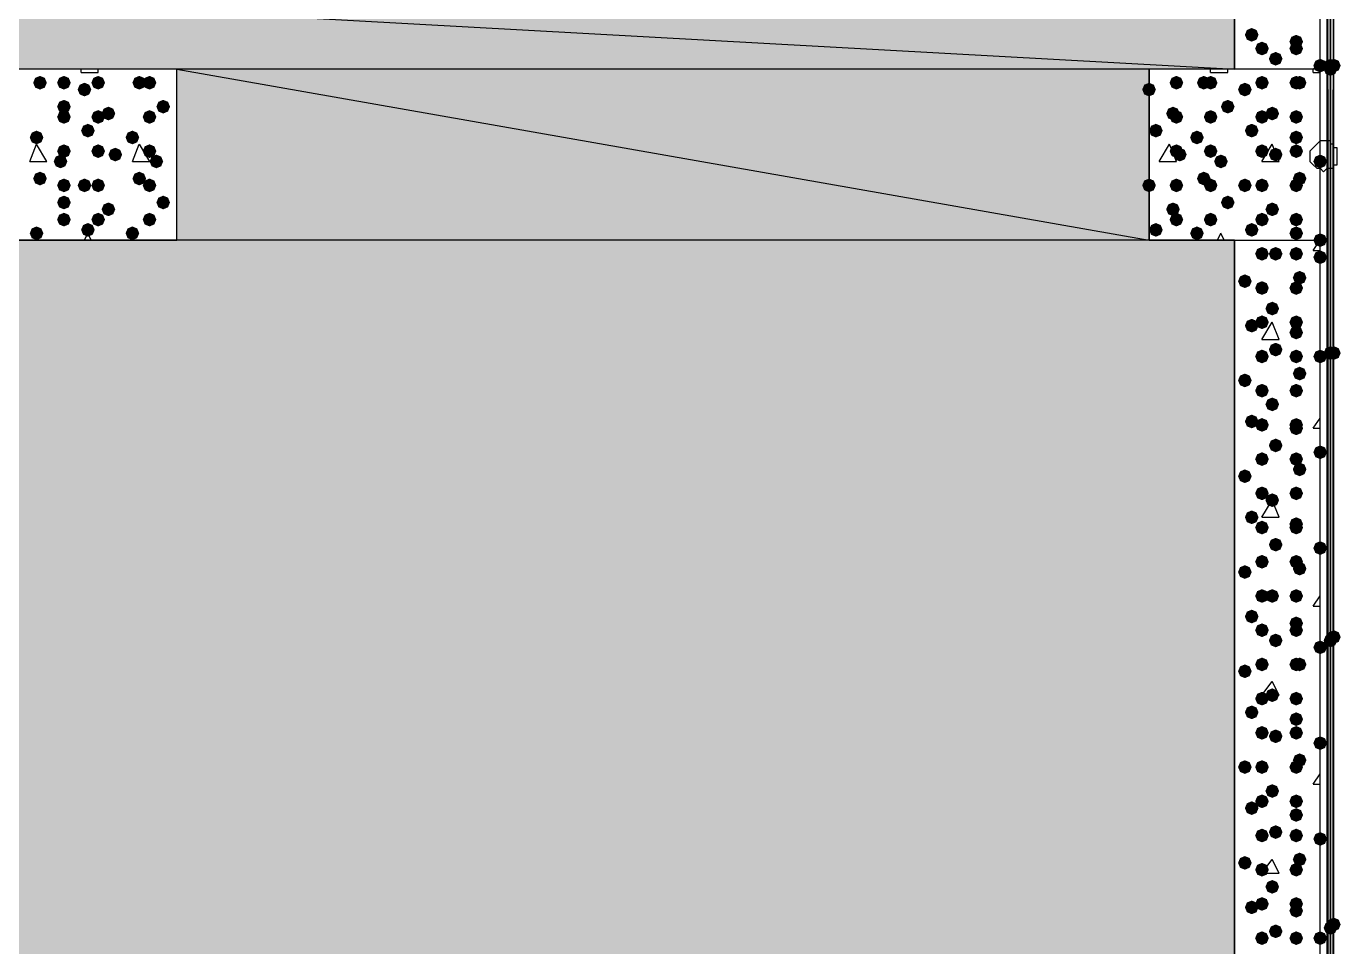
# Model space of a CAD drawing. Header units: millimetres. Extents: x 0 to 420, y 0 to 297.
# Drawn here: x 370.88 to 387.14, y 195.9 to 207.29 of the extents above; entities that cross this region are included whole.
import ezdxf

# ---------------------------------------------------------------- set-up
doc = ezdxf.new("R2010")
doc.units = ezdxf.units.MM
doc.layers.get('0').update_dxf_attribs({"linetype": 'CONTINUOUS'})

msp = doc.modelspace()

# ---------------------------------------------------------------- hatches: boundary and pattern name
at = {"true_color": 0x000007}
h = msp.add_hatch(color=0, dxfattribs=at)
h.paths.add_polyline_path([(387.011333, 228.049667), (386.969, 228.049667), (387.011333, 84.455)], flags=0)
h.paths.add_polyline_path([(386.969, 228.049667), (387.011333, 84.455), (386.969, 84.455)], flags=0)
at = {"true_color": 0x000008}
h = msp.add_hatch(color=0, dxfattribs=at)
h.paths.add_polyline_path([(385.826, 225.806), (39.708667, 225.806), (385.826, 206.756)], flags=0)
h.paths.add_polyline_path([(39.708667, 225.806), (385.826, 206.756), (39.708667, 206.756)], flags=0)
for points in [[(386.122333, 207.179333), (386.097462, 207.119537), (386.037667, 207.094667), (385.977871, 207.119537), (385.953, 207.179333), (385.977871, 207.239129), (386.037667, 207.264), (386.097462, 207.239129)], [(386.672667, 207.094667), (386.647796, 207.034871), (386.588, 207.01), (386.528204, 207.034871), (386.503333, 207.094667), (386.528204, 207.154462), (386.588, 207.179333), (386.647796, 207.154463)], [(386.249333, 207.01), (386.224462, 206.950204), (386.164667, 206.925333), (386.104871, 206.950204), (386.08, 207.01), (386.104871, 207.069796), (386.164667, 207.094667), (386.224462, 207.069796)], [(386.418667, 206.883), (386.393796, 206.823204), (386.334, 206.798333), (386.274204, 206.823204), (386.249333, 206.883), (386.274204, 206.942796), (386.334, 206.967667), (386.393796, 206.942796)], [(386.672667, 207.01), (386.647796, 206.950204), (386.588, 206.925333), (386.528204, 206.950204), (386.503333, 207.01), (386.528204, 207.069796), (386.588, 207.094667), (386.647796, 207.069796)], [(386.969, 206.798333), (386.944129, 206.738537), (386.884333, 206.713667), (386.824537, 206.738537), (386.799667, 206.798333), (386.824537, 206.858129), (386.884333, 206.883), (386.944129, 206.858129)], [(386.249333, 204.47), (386.224462, 204.410204), (386.164667, 204.385333), (386.104871, 204.410204), (386.08, 204.47), (386.104871, 204.529796), (386.164667, 204.554667), (386.224462, 204.529796)], [(386.418667, 204.47), (386.393796, 204.410204), (386.334, 204.385333), (386.274204, 204.410204), (386.249333, 204.47), (386.274204, 204.529796), (386.334, 204.554667), (386.393796, 204.529796)], [(386.672667, 204.47), (386.647796, 204.410204), (386.588, 204.385333), (386.528204, 204.410204), (386.503333, 204.47), (386.528204, 204.529796), (386.588, 204.554667), (386.647796, 204.529796)], [(386.969, 204.427667), (386.944129, 204.367871), (386.884333, 204.343), (386.824537, 204.367871), (386.799667, 204.427667), (386.824537, 204.487462), (386.884333, 204.512333), (386.944129, 204.487463)], [(386.037667, 204.131333), (386.012796, 204.071537), (385.953, 204.046667), (385.893204, 204.071537), (385.868333, 204.131333), (385.893204, 204.191129), (385.953, 204.216), (386.012796, 204.191129)], [(386.715, 204.173667), (386.690129, 204.113871), (386.630333, 204.089), (386.570538, 204.113871), (386.545667, 204.173667), (386.570537, 204.233462), (386.630333, 204.258333), (386.690129, 204.233463)], [(386.249333, 204.046667), (386.224462, 203.986871), (386.164667, 203.962), (386.104871, 203.986871), (386.08, 204.046667), (386.104871, 204.106462), (386.164667, 204.131333), (386.224462, 204.106463)], [(386.672667, 204.046667), (386.647796, 203.986871), (386.588, 203.962), (386.528204, 203.986871), (386.503333, 204.046667), (386.528204, 204.106462), (386.588, 204.131333), (386.647796, 204.106463)], [(386.376333, 203.792667), (386.351462, 203.732871), (386.291667, 203.708), (386.231871, 203.732871), (386.207, 203.792667), (386.231871, 203.852462), (386.291667, 203.877333), (386.351462, 203.852463)], [(386.249333, 203.623333), (386.224462, 203.563538), (386.164667, 203.538667), (386.104871, 203.563538), (386.08, 203.623333), (386.104871, 203.683129), (386.164667, 203.708), (386.224462, 203.683129)], [(386.672667, 203.623333), (386.647796, 203.563538), (386.588, 203.538667), (386.528204, 203.563538), (386.503333, 203.623333), (386.528204, 203.683129), (386.588, 203.708), (386.647796, 203.683129)], [(386.122333, 203.581), (386.097462, 203.521204), (386.037667, 203.496333), (385.977871, 203.521204), (385.953, 203.581), (385.977871, 203.640796), (386.037667, 203.665667), (386.097462, 203.640796)], [(386.672667, 203.496333), (386.647796, 203.436537), (386.588, 203.411667), (386.528204, 203.436537), (386.503333, 203.496333), (386.528204, 203.556129), (386.588, 203.581), (386.647796, 203.556129)], [(386.418667, 203.284667), (386.393796, 203.224871), (386.334, 203.2), (386.274204, 203.224871), (386.249333, 203.284667), (386.274204, 203.344462), (386.334, 203.369333), (386.393796, 203.344463)], [(386.249333, 203.2), (386.224462, 203.140204), (386.164667, 203.115333), (386.104871, 203.140204), (386.08, 203.2), (386.104871, 203.259796), (386.164667, 203.284667), (386.224462, 203.259796)], [(386.672667, 203.2), (386.647796, 203.140204), (386.588, 203.115333), (386.528204, 203.140204), (386.503333, 203.2), (386.528204, 203.259796), (386.588, 203.284667), (386.647796, 203.259796)], [(386.969, 203.2), (386.944129, 203.140204), (386.884333, 203.115333), (386.824537, 203.140204), (386.799667, 203.2), (386.824537, 203.259796), (386.884333, 203.284667), (386.944129, 203.259796)], [(386.715, 202.988333), (386.690129, 202.928537), (386.630333, 202.903667), (386.570538, 202.928537), (386.545667, 202.988333), (386.570537, 203.048129), (386.630333, 203.073), (386.690129, 203.048129)], [(386.037667, 202.903667), (386.012796, 202.843871), (385.953, 202.819), (385.893204, 202.843871), (385.868333, 202.903667), (385.893204, 202.963462), (385.953, 202.988333), (386.012796, 202.963463)], [(386.249333, 202.776667), (386.224462, 202.716871), (386.164667, 202.692), (386.104871, 202.716871), (386.08, 202.776667), (386.104871, 202.836462), (386.164667, 202.861333), (386.224462, 202.836463)], [(386.672667, 202.776667), (386.647796, 202.716871), (386.588, 202.692), (386.528204, 202.716871), (386.503333, 202.776667), (386.528204, 202.836462), (386.588, 202.861333), (386.647796, 202.836463)], [(386.376333, 202.607333), (386.351462, 202.547537), (386.291667, 202.522667), (386.231871, 202.547537), (386.207, 202.607333), (386.231871, 202.667129), (386.291667, 202.692), (386.351462, 202.667129)], [(386.122333, 202.395667), (386.097462, 202.335871), (386.037667, 202.311), (385.977871, 202.335871), (385.953, 202.395667), (385.977871, 202.455462), (386.037667, 202.480333), (386.097462, 202.455463)], [(386.249333, 202.353333), (386.224462, 202.293537), (386.164667, 202.268667), (386.104871, 202.293537), (386.08, 202.353333), (386.104871, 202.413129), (386.164667, 202.438), (386.224462, 202.413129)], [(386.672667, 202.353333), (386.647796, 202.293537), (386.588, 202.268667), (386.528204, 202.293537), (386.503333, 202.353333), (386.528204, 202.413129), (386.588, 202.438), (386.647796, 202.413129)], [(386.672667, 202.311), (386.647796, 202.251204), (386.588, 202.226333), (386.528204, 202.251204), (386.503333, 202.311), (386.528204, 202.370796), (386.588, 202.395667), (386.647796, 202.370796)], [(386.418667, 202.099333), (386.393796, 202.039537), (386.334, 202.014667), (386.274204, 202.039537), (386.249333, 202.099333), (386.274204, 202.159129), (386.334, 202.184), (386.393796, 202.159129)], [(386.969, 202.014667), (386.944129, 201.954871), (386.884333, 201.93), (386.824537, 201.954871), (386.799667, 202.014667), (386.824537, 202.074462), (386.884333, 202.099333), (386.944129, 202.074463)], [(386.249333, 201.93), (386.224462, 201.870204), (386.164667, 201.845333), (386.104871, 201.870204), (386.08, 201.93), (386.104871, 201.989796), (386.164667, 202.014667), (386.224462, 201.989796)], [(386.672667, 201.93), (386.647796, 201.870204), (386.588, 201.845333), (386.528204, 201.870204), (386.503333, 201.93), (386.528204, 201.989796), (386.588, 202.014667), (386.647796, 201.989796)], [(386.037667, 201.718333), (386.012796, 201.658537), (385.953, 201.633667), (385.893204, 201.658537), (385.868333, 201.718333), (385.893204, 201.778129), (385.953, 201.803), (386.012796, 201.778129)], [(386.715, 201.803), (386.690129, 201.743204), (386.630333, 201.718333), (386.570538, 201.743204), (386.545667, 201.803), (386.570537, 201.862796), (386.630333, 201.887667), (386.690129, 201.862796)], [(386.249333, 201.506667), (386.224462, 201.446871), (386.164667, 201.422), (386.104871, 201.446871), (386.08, 201.506667), (386.104871, 201.566462), (386.164667, 201.591333), (386.224462, 201.566463)], [(386.672667, 201.506667), (386.647796, 201.446871), (386.588, 201.422), (386.528204, 201.446871), (386.503333, 201.506667), (386.528204, 201.566462), (386.588, 201.591333), (386.647796, 201.566463)], [(386.376333, 201.422), (386.351462, 201.362204), (386.291667, 201.337333), (386.231871, 201.362204), (386.207, 201.422), (386.231871, 201.481796), (386.291667, 201.506667), (386.351462, 201.481796)], [(386.122333, 201.210333), (386.097462, 201.150537), (386.037667, 201.125667), (385.977871, 201.150537), (385.953, 201.210333), (385.977871, 201.270129), (386.037667, 201.295), (386.097462, 201.270129)], [(386.249333, 201.083333), (386.224462, 201.023537), (386.164667, 200.998667), (386.104871, 201.023537), (386.08, 201.083333), (386.104871, 201.143129), (386.164667, 201.168), (386.224462, 201.143129)], [(386.672667, 201.125667), (386.647796, 201.065871), (386.588, 201.041), (386.528204, 201.065871), (386.503333, 201.125667), (386.528204, 201.185462), (386.588, 201.210333), (386.647796, 201.185463)], [(386.672667, 201.083333), (386.647796, 201.023537), (386.588, 200.998667), (386.528204, 201.023537), (386.503333, 201.083333), (386.528204, 201.143129), (386.588, 201.168), (386.647796, 201.143129)], [(386.418667, 200.871667), (386.393796, 200.811871), (386.334, 200.787), (386.274204, 200.811871), (386.249333, 200.871667), (386.274204, 200.931462), (386.334, 200.956333), (386.393796, 200.931463)], [(386.969, 200.829333), (386.944129, 200.769537), (386.884333, 200.744667), (386.824537, 200.769537), (386.799667, 200.829333), (386.824537, 200.889129), (386.884333, 200.914), (386.944129, 200.889129)], [(386.037667, 200.533), (386.012796, 200.473204), (385.953, 200.448333), (385.893204, 200.473204), (385.868333, 200.533), (385.893204, 200.592796), (385.953, 200.617667), (386.012796, 200.592796)], [(386.249333, 200.66), (386.224462, 200.600204), (386.164667, 200.575333), (386.104871, 200.600204), (386.08, 200.66), (386.104871, 200.719796), (386.164667, 200.744667), (386.224462, 200.719796)], [(386.672667, 200.66), (386.647796, 200.600204), (386.588, 200.575333), (386.528204, 200.600204), (386.503333, 200.66), (386.528204, 200.719796), (386.588, 200.744667), (386.647796, 200.719796)], [(386.715, 200.575333), (386.690129, 200.515537), (386.630333, 200.490667), (386.570538, 200.515537), (386.545667, 200.575333), (386.570537, 200.635129), (386.630333, 200.66), (386.690129, 200.635129)], [(386.249333, 200.236667), (386.224462, 200.176871), (386.164667, 200.152), (386.104871, 200.176871), (386.08, 200.236667), (386.104871, 200.296462), (386.164667, 200.321333), (386.224462, 200.296463)], [(386.376333, 200.236667), (386.351462, 200.176871), (386.291667, 200.152), (386.231871, 200.176871), (386.207, 200.236667), (386.231871, 200.296462), (386.291667, 200.321333), (386.351462, 200.296463)], [(386.672667, 200.236667), (386.647796, 200.176871), (386.588, 200.152), (386.528204, 200.176871), (386.503333, 200.236667), (386.528204, 200.296462), (386.588, 200.321333), (386.647796, 200.296463)], [(386.122333, 199.982667), (386.097462, 199.922871), (386.037667, 199.898), (385.977871, 199.922871), (385.953, 199.982667), (385.977871, 200.042462), (386.037667, 200.067333), (386.097462, 200.042463)], [(386.672667, 199.898), (386.647796, 199.838204), (386.588, 199.813333), (386.528204, 199.838204), (386.503333, 199.898), (386.528204, 199.957796), (386.588, 199.982667), (386.647796, 199.957796)], [(386.249333, 199.813333), (386.224462, 199.753537), (386.164667, 199.728667), (386.104871, 199.753537), (386.08, 199.813333), (386.104871, 199.873129), (386.164667, 199.898), (386.224462, 199.873129)], [(386.672667, 199.813333), (386.647796, 199.753537), (386.588, 199.728667), (386.528204, 199.753537), (386.503333, 199.813333), (386.528204, 199.873129), (386.588, 199.898), (386.647796, 199.873129)], [(386.418667, 199.686333), (386.393796, 199.626537), (386.334, 199.601667), (386.274204, 199.626537), (386.249333, 199.686333), (386.274204, 199.746129), (386.334, 199.771), (386.393796, 199.746129)], [(386.969, 199.601667), (386.944129, 199.541871), (386.884333, 199.517), (386.824537, 199.541871), (386.799667, 199.601667), (386.824537, 199.661462), (386.884333, 199.686333), (386.944129, 199.661463)], [(386.249333, 199.39), (386.224462, 199.330204), (386.164667, 199.305333), (386.104871, 199.330204), (386.08, 199.39), (386.104871, 199.449796), (386.164667, 199.474667), (386.224462, 199.449796)], [(386.672667, 199.39), (386.647796, 199.330204), (386.588, 199.305333), (386.528204, 199.330204), (386.503333, 199.39), (386.528204, 199.449796), (386.588, 199.474667), (386.647796, 199.449796)], [(386.715, 199.39), (386.690129, 199.330204), (386.630333, 199.305333), (386.570538, 199.330204), (386.545667, 199.39), (386.570537, 199.449796), (386.630333, 199.474667), (386.690129, 199.449796)], [(386.037667, 199.305333), (386.012796, 199.245537), (385.953, 199.220667), (385.893204, 199.245537), (385.868333, 199.305333), (385.893204, 199.365129), (385.953, 199.39), (386.012796, 199.365129)], [(386.249333, 198.966667), (386.224462, 198.906871), (386.164667, 198.882), (386.104871, 198.906871), (386.08, 198.966667), (386.104871, 199.026462), (386.164667, 199.051333), (386.224462, 199.026463)], [(386.376333, 199.009), (386.351462, 198.949204), (386.291667, 198.924333), (386.231871, 198.949204), (386.207, 199.009), (386.231871, 199.068796), (386.291667, 199.093667), (386.351462, 199.068796)], [(386.672667, 198.966667), (386.647796, 198.906871), (386.588, 198.882), (386.528204, 198.906871), (386.503333, 198.966667), (386.528204, 199.026462), (386.588, 199.051333), (386.647796, 199.026463)], [(386.122333, 198.797333), (386.097462, 198.737537), (386.037667, 198.712667), (385.977871, 198.737537), (385.953, 198.797333), (385.977871, 198.857129), (386.037667, 198.882), (386.097462, 198.857129)], [(386.672667, 198.712667), (386.647796, 198.652871), (386.588, 198.628), (386.528204, 198.652871), (386.503333, 198.712667), (386.528204, 198.772462), (386.588, 198.797333), (386.647796, 198.772463)], [(386.249333, 198.543333), (386.224462, 198.483537), (386.164667, 198.458667), (386.104871, 198.483537), (386.08, 198.543333), (386.104871, 198.603129), (386.164667, 198.628), (386.224462, 198.603129)], [(386.418667, 198.501), (386.393796, 198.441204), (386.334, 198.416333), (386.274204, 198.441204), (386.249333, 198.501), (386.274204, 198.560796), (386.334, 198.585667), (386.393796, 198.560796)], [(386.672667, 198.543333), (386.647796, 198.483537), (386.588, 198.458667), (386.528204, 198.483537), (386.503333, 198.543333), (386.528204, 198.603129), (386.588, 198.628), (386.647796, 198.603129)], [(386.969, 198.416333), (386.944129, 198.356537), (386.884333, 198.331667), (386.824537, 198.356537), (386.799667, 198.416333), (386.824537, 198.476129), (386.884333, 198.501), (386.944129, 198.476129)], [(386.037667, 198.12), (386.012796, 198.060204), (385.953, 198.035333), (385.893204, 198.060204), (385.868333, 198.12), (385.893204, 198.179796), (385.953, 198.204667), (386.012796, 198.179796)], [(386.249333, 198.12), (386.224462, 198.060204), (386.164667, 198.035333), (386.104871, 198.060204), (386.08, 198.12), (386.104871, 198.179796), (386.164667, 198.204667), (386.224462, 198.179796)], [(386.672667, 198.12), (386.647796, 198.060204), (386.588, 198.035333), (386.528204, 198.060204), (386.503333, 198.12), (386.528204, 198.179796), (386.588, 198.204667), (386.647796, 198.179796)], [(386.715, 198.204667), (386.690129, 198.144871), (386.630333, 198.12), (386.570538, 198.144871), (386.545667, 198.204667), (386.570537, 198.264462), (386.630333, 198.289333), (386.690129, 198.264463)], [(386.376333, 197.823667), (386.351462, 197.763871), (386.291667, 197.739), (386.231871, 197.763871), (386.207, 197.823667), (386.231871, 197.883462), (386.291667, 197.908333), (386.351462, 197.883463)], [(386.122333, 197.612), (386.097462, 197.552204), (386.037667, 197.527333), (385.977871, 197.552204), (385.953, 197.612), (385.977871, 197.671796), (386.037667, 197.696667), (386.097462, 197.671796)], [(386.249333, 197.696667), (386.224462, 197.636871), (386.164667, 197.612), (386.104871, 197.636871), (386.08, 197.696667), (386.104871, 197.756462), (386.164667, 197.781333), (386.224462, 197.756463)], [(386.672667, 197.696667), (386.647796, 197.636871), (386.588, 197.612), (386.528204, 197.636871), (386.503333, 197.696667), (386.528204, 197.756462), (386.588, 197.781333), (386.647796, 197.756463)], [(386.672667, 197.527333), (386.647796, 197.467537), (386.588, 197.442667), (386.528204, 197.467537), (386.503333, 197.527333), (386.528204, 197.587129), (386.588, 197.612), (386.647796, 197.587129)], [(386.249333, 197.273333), (386.224462, 197.213537), (386.164667, 197.188667), (386.104871, 197.213537), (386.08, 197.273333), (386.104871, 197.333129), (386.164667, 197.358), (386.224462, 197.333129)], [(386.418667, 197.315667), (386.393796, 197.255871), (386.334, 197.231), (386.274204, 197.255871), (386.249333, 197.315667), (386.274204, 197.375462), (386.334, 197.400333), (386.393796, 197.375463)], [(386.672667, 197.273333), (386.647796, 197.213537), (386.588, 197.188667), (386.528204, 197.213537), (386.503333, 197.273333), (386.528204, 197.333129), (386.588, 197.358), (386.647796, 197.333129)], [(386.969, 197.231), (386.944129, 197.171204), (386.884333, 197.146333), (386.824537, 197.171204), (386.799667, 197.231), (386.824537, 197.290796), (386.884333, 197.315667), (386.944129, 197.290796)], [(386.715, 196.977), (386.690129, 196.917204), (386.630333, 196.892333), (386.570538, 196.917204), (386.545667, 196.977), (386.570537, 197.036796), (386.630333, 197.061667), (386.690129, 197.036796)], [(386.037667, 196.934667), (386.012796, 196.874871), (385.953, 196.85), (385.893204, 196.874871), (385.868333, 196.934667), (385.893204, 196.994462), (385.953, 197.019333), (386.012796, 196.994463)], [(386.249333, 196.85), (386.224462, 196.790204), (386.164667, 196.765333), (386.104871, 196.790204), (386.08, 196.85), (386.104871, 196.909796), (386.164667, 196.934667), (386.224462, 196.909796)], [(386.672667, 196.85), (386.647796, 196.790204), (386.588, 196.765333), (386.528204, 196.790204), (386.503333, 196.85), (386.528204, 196.909796), (386.588, 196.934667), (386.647796, 196.909796)], [(386.376333, 196.638333), (386.351462, 196.578537), (386.291667, 196.553667), (386.231871, 196.578537), (386.207, 196.638333), (386.231871, 196.698129), (386.291667, 196.723), (386.351462, 196.698129)], [(386.122333, 196.384333), (386.097462, 196.324537), (386.037667, 196.299667), (385.977871, 196.324537), (385.953, 196.384333), (385.977871, 196.444129), (386.037667, 196.469), (386.097462, 196.444129)], [(386.249333, 196.426667), (386.224462, 196.366871), (386.164667, 196.342), (386.104871, 196.366871), (386.08, 196.426667), (386.104871, 196.486462), (386.164667, 196.511333), (386.224462, 196.486463)], [(386.672667, 196.426667), (386.647796, 196.366871), (386.588, 196.342), (386.528204, 196.366871), (386.503333, 196.426667), (386.528204, 196.486462), (386.588, 196.511333), (386.647796, 196.486463)], [(386.672667, 196.342), (386.647796, 196.282204), (386.588, 196.257333), (386.528204, 196.282204), (386.503333, 196.342), (386.528204, 196.401796), (386.588, 196.426667), (386.647796, 196.401796)], [(386.249333, 196.003333), (386.224462, 195.943537), (386.164667, 195.918667), (386.104871, 195.943537), (386.08, 196.003333), (386.104871, 196.063129), (386.164667, 196.088), (386.224462, 196.063129)], [(386.418667, 196.088), (386.393796, 196.028204), (386.334, 196.003333), (386.274204, 196.028204), (386.249333, 196.088), (386.274204, 196.147796), (386.334, 196.172667), (386.393796, 196.147796)], [(386.672667, 196.003333), (386.647796, 195.943537), (386.588, 195.918667), (386.528204, 195.943537), (386.503333, 196.003333), (386.528204, 196.063129), (386.588, 196.088), (386.647796, 196.063129)], [(386.969, 196.003333), (386.944129, 195.943537), (386.884333, 195.918667), (386.824537, 195.943537), (386.799667, 196.003333), (386.824537, 196.063129), (386.884333, 196.088), (386.944129, 196.063129)]]:
    msp.add_hatch(color=0, dxfattribs=at).paths.add_polyline_path(points, flags=0)
at = {"true_color": 0x0000fe}
for points in [[(387.096, 206.798333), (387.071129, 206.738537), (387.011333, 206.713667), (386.951537, 206.738537), (386.926667, 206.798333), (386.951537, 206.858129), (387.011333, 206.883), (387.071129, 206.858129)], [(387.096, 206.756), (387.071129, 206.696204), (387.011333, 206.671333), (386.951537, 206.696204), (386.926667, 206.756), (386.951537, 206.815796), (387.011333, 206.840667), (387.071129, 206.815796)], [(387.096, 206.756), (387.071129, 206.696204), (387.011333, 206.671333), (386.951537, 206.696204), (386.926667, 206.756), (386.951537, 206.815796), (387.011333, 206.840667), (387.071129, 206.815796)], [(387.138333, 206.798333), (387.113462, 206.738537), (387.053667, 206.713667), (386.993871, 206.738537), (386.969, 206.798333), (386.993871, 206.858129), (387.053667, 206.883), (387.113462, 206.858129)], [(387.096, 203.242333), (387.071129, 203.182537), (387.011333, 203.157667), (386.951537, 203.182537), (386.926667, 203.242333), (386.951537, 203.302129), (387.011333, 203.327), (387.071129, 203.302129)], [(387.096, 203.242333), (387.071129, 203.182537), (387.011333, 203.157667), (386.951537, 203.182537), (386.926667, 203.242333), (386.951537, 203.302129), (387.011333, 203.327), (387.071129, 203.302129)], [(387.096, 203.242333), (387.071129, 203.182537), (387.011333, 203.157667), (386.951537, 203.182537), (386.926667, 203.242333), (386.951537, 203.302129), (387.011333, 203.327), (387.071129, 203.302129)], [(387.138333, 203.242333), (387.113462, 203.182537), (387.053667, 203.157667), (386.993871, 203.182537), (386.969, 203.242333), (386.993871, 203.302129), (387.053667, 203.327), (387.113462, 203.302129)], [(387.138333, 199.728667), (387.113462, 199.668871), (387.053667, 199.644), (386.993871, 199.668871), (386.969, 199.728667), (386.993871, 199.788462), (387.053667, 199.813333), (387.113462, 199.788463)], [(387.096, 199.686333), (387.071129, 199.626537), (387.011333, 199.601667), (386.951537, 199.626537), (386.926667, 199.686333), (386.951537, 199.746129), (387.011333, 199.771), (387.071129, 199.746129)], [(387.096, 199.686333), (387.071129, 199.626537), (387.011333, 199.601667), (386.951537, 199.626537), (386.926667, 199.686333), (386.951537, 199.746129), (387.011333, 199.771), (387.071129, 199.746129)], [(387.096, 199.686333), (387.071129, 199.626537), (387.011333, 199.601667), (386.951537, 199.626537), (386.926667, 199.686333), (386.951537, 199.746129), (387.011333, 199.771), (387.071129, 199.746129)], [(387.096, 196.130333), (387.071129, 196.070537), (387.011333, 196.045667), (386.951537, 196.070537), (386.926667, 196.130333), (386.951537, 196.190129), (387.011333, 196.215), (387.071129, 196.190129)], [(387.096, 196.130333), (387.071129, 196.070537), (387.011333, 196.045667), (386.951537, 196.070537), (386.926667, 196.130333), (386.951537, 196.190129), (387.011333, 196.215), (387.071129, 196.190129)], [(387.096, 196.130333), (387.071129, 196.070537), (387.011333, 196.045667), (386.951537, 196.070537), (386.926667, 196.130333), (386.951537, 196.190129), (387.011333, 196.215), (387.071129, 196.190129)], [(387.138333, 196.172667), (387.113462, 196.112871), (387.053667, 196.088), (386.993871, 196.112871), (386.969, 196.172667), (386.993871, 196.232462), (387.053667, 196.257333), (387.113462, 196.232463)]]:
    msp.add_hatch(color=0, dxfattribs=at).paths.add_polyline_path(points, flags=0)
at = {"true_color": 0x000007}
for points in [[(371.136333, 206.586667), (371.111462, 206.526871), (371.051667, 206.502), (370.991871, 206.526871), (370.967, 206.586667), (370.991871, 206.646462), (371.051667, 206.671333), (371.111462, 206.646463)], [(371.432667, 206.586667), (371.407796, 206.526871), (371.348, 206.502), (371.288204, 206.526871), (371.263333, 206.586667), (371.288204, 206.646462), (371.348, 206.671333), (371.407796, 206.646463)], [(371.856, 206.586667), (371.831129, 206.526871), (371.771333, 206.502), (371.711537, 206.526871), (371.686667, 206.586667), (371.711537, 206.646462), (371.771333, 206.671333), (371.831129, 206.646463)], [(372.364, 206.586667), (372.339129, 206.526871), (372.279333, 206.502), (372.219538, 206.526871), (372.194667, 206.586667), (372.219537, 206.646462), (372.279333, 206.671333), (372.339129, 206.646463)], [(372.491, 206.586667), (372.466129, 206.526871), (372.406333, 206.502), (372.346537, 206.526871), (372.321667, 206.586667), (372.346537, 206.646462), (372.406333, 206.671333), (372.466129, 206.646463)], [(385.191, 206.586667), (385.166129, 206.526871), (385.106333, 206.502), (385.046538, 206.526871), (385.021667, 206.586667), (385.046537, 206.646462), (385.106333, 206.671333), (385.166129, 206.646463)], [(385.529667, 206.586667), (385.504796, 206.526871), (385.445, 206.502), (385.385204, 206.526871), (385.360333, 206.586667), (385.385204, 206.646462), (385.445, 206.671333), (385.504796, 206.646463)], [(385.614333, 206.586667), (385.589462, 206.526871), (385.529667, 206.502), (385.469871, 206.526871), (385.445, 206.586667), (385.469871, 206.646462), (385.529667, 206.671333), (385.589462, 206.646463)], [(386.249333, 206.586667), (386.224462, 206.526871), (386.164667, 206.502), (386.104871, 206.526871), (386.08, 206.586667), (386.104871, 206.646462), (386.164667, 206.671333), (386.224462, 206.646463)], [(386.672667, 206.586667), (386.647796, 206.526871), (386.588, 206.502), (386.528204, 206.526871), (386.503333, 206.586667), (386.528204, 206.646462), (386.588, 206.671333), (386.647796, 206.646463)], [(386.715, 206.586667), (386.690129, 206.526871), (386.630333, 206.502), (386.570538, 206.526871), (386.545667, 206.586667), (386.570537, 206.646462), (386.630333, 206.671333), (386.690129, 206.646463)], [(371.686667, 206.502), (371.661796, 206.442204), (371.602, 206.417333), (371.542204, 206.442204), (371.517333, 206.502), (371.542204, 206.561796), (371.602, 206.586667), (371.661796, 206.561796)], [(384.852333, 206.502), (384.827462, 206.442204), (384.767667, 206.417333), (384.707871, 206.442204), (384.683, 206.502), (384.707871, 206.561796), (384.767667, 206.586667), (384.827462, 206.561796)], [(386.037667, 206.502), (386.012796, 206.442204), (385.953, 206.417333), (385.893204, 206.442204), (385.868333, 206.502), (385.893204, 206.561796), (385.953, 206.586667), (386.012796, 206.561796)], [(371.432667, 206.290333), (371.407796, 206.230537), (371.348, 206.205667), (371.288204, 206.230537), (371.263333, 206.290333), (371.288204, 206.350129), (371.348, 206.375), (371.407796, 206.350129)], [(371.983, 206.205667), (371.958129, 206.145871), (371.898333, 206.121), (371.838538, 206.145871), (371.813667, 206.205667), (371.838537, 206.265462), (371.898333, 206.290333), (371.958129, 206.265463)], [(372.660333, 206.290333), (372.635463, 206.230537), (372.575667, 206.205667), (372.515871, 206.230537), (372.491, 206.290333), (372.515871, 206.350129), (372.575667, 206.375), (372.635462, 206.350129)], [(385.148667, 206.205667), (385.123796, 206.145871), (385.064, 206.121), (385.004204, 206.145871), (384.979333, 206.205667), (385.004204, 206.265462), (385.064, 206.290333), (385.123796, 206.265463)], [(385.826, 206.290333), (385.801129, 206.230537), (385.741333, 206.205667), (385.681537, 206.230537), (385.656667, 206.290333), (385.681537, 206.350129), (385.741333, 206.375), (385.801129, 206.350129)], [(386.376333, 206.205667), (386.351462, 206.145871), (386.291667, 206.121), (386.231871, 206.145871), (386.207, 206.205667), (386.231871, 206.265462), (386.291667, 206.290333), (386.351462, 206.265463)], [(371.432667, 206.163333), (371.407796, 206.103537), (371.348, 206.078667), (371.288204, 206.103537), (371.263333, 206.163333), (371.288204, 206.223129), (371.348, 206.248), (371.407796, 206.223129)], [(371.856, 206.163333), (371.831129, 206.103537), (371.771333, 206.078667), (371.711537, 206.103537), (371.686667, 206.163333), (371.711537, 206.223129), (371.771333, 206.248), (371.831129, 206.223129)], [(372.491, 206.163333), (372.466129, 206.103537), (372.406333, 206.078667), (372.346537, 206.103537), (372.321667, 206.163333), (372.346537, 206.223129), (372.406333, 206.248), (372.466129, 206.223129)], [(385.191, 206.163333), (385.166129, 206.103537), (385.106333, 206.078667), (385.046538, 206.103537), (385.021667, 206.163333), (385.046537, 206.223129), (385.106333, 206.248), (385.166129, 206.223129)], [(385.614333, 206.163333), (385.589462, 206.103537), (385.529667, 206.078667), (385.469871, 206.103537), (385.445, 206.163333), (385.469871, 206.223129), (385.529667, 206.248), (385.589462, 206.223129)], [(386.249333, 206.163333), (386.224462, 206.103537), (386.164667, 206.078667), (386.104871, 206.103537), (386.08, 206.163333), (386.104871, 206.223129), (386.164667, 206.248), (386.224462, 206.223129)], [(386.672667, 206.163333), (386.647796, 206.103537), (386.588, 206.078667), (386.528204, 206.103537), (386.503333, 206.163333), (386.528204, 206.223129), (386.588, 206.248), (386.647796, 206.223129)], [(371.094, 205.909333), (371.069129, 205.849538), (371.009333, 205.824667), (370.949537, 205.849538), (370.924667, 205.909333), (370.949537, 205.969129), (371.009333, 205.994), (371.069129, 205.969129)], [(371.729, 205.994), (371.704129, 205.934204), (371.644333, 205.909333), (371.584538, 205.934204), (371.559667, 205.994), (371.584537, 206.053796), (371.644333, 206.078667), (371.704129, 206.053796)], [(372.279333, 205.909333), (372.254462, 205.849538), (372.194667, 205.824667), (372.134871, 205.849538), (372.11, 205.909333), (372.134871, 205.969129), (372.194667, 205.994), (372.254462, 205.969129)], [(384.937, 205.994), (384.912129, 205.934204), (384.852333, 205.909333), (384.792537, 205.934204), (384.767667, 205.994), (384.792537, 206.053796), (384.852333, 206.078667), (384.912129, 206.053796)], [(385.445, 205.909333), (385.420129, 205.849538), (385.360333, 205.824667), (385.300538, 205.849538), (385.275667, 205.909333), (385.300537, 205.969129), (385.360333, 205.994), (385.420129, 205.969129)], [(386.122333, 205.994), (386.097462, 205.934204), (386.037667, 205.909333), (385.977871, 205.934204), (385.953, 205.994), (385.977871, 206.053796), (386.037667, 206.078667), (386.097462, 206.053796)], [(386.672667, 205.909333), (386.647796, 205.849538), (386.588, 205.824667), (386.528204, 205.849538), (386.503333, 205.909333), (386.528204, 205.969129), (386.588, 205.994), (386.647796, 205.969129)], [(371.432667, 205.74), (371.407796, 205.680204), (371.348, 205.655333), (371.288204, 205.680204), (371.263333, 205.74), (371.288204, 205.799796), (371.348, 205.824667), (371.407796, 205.799796)], [(371.856, 205.74), (371.831129, 205.680204), (371.771333, 205.655333), (371.711537, 205.680204), (371.686667, 205.74), (371.711537, 205.799796), (371.771333, 205.824667), (371.831129, 205.799796)], [(372.491, 205.74), (372.466129, 205.680204), (372.406333, 205.655333), (372.346537, 205.680204), (372.321667, 205.74), (372.346537, 205.799796), (372.406333, 205.824667), (372.466129, 205.799796)], [(385.191, 205.74), (385.166129, 205.680204), (385.106333, 205.655333), (385.046538, 205.680204), (385.021667, 205.74), (385.046537, 205.799796), (385.106333, 205.824667), (385.166129, 205.799796)], [(385.614333, 205.74), (385.589462, 205.680204), (385.529667, 205.655333), (385.469871, 205.680204), (385.445, 205.74), (385.469871, 205.799796), (385.529667, 205.824667), (385.589462, 205.799796)], [(386.249333, 205.74), (386.224462, 205.680204), (386.164667, 205.655333), (386.104871, 205.680204), (386.08, 205.74), (386.104871, 205.799796), (386.164667, 205.824667), (386.224462, 205.799796)], [(386.672667, 205.74), (386.647796, 205.680204), (386.588, 205.655333), (386.528204, 205.680204), (386.503333, 205.74), (386.528204, 205.799796), (386.588, 205.824667), (386.647796, 205.799796)], [(371.390333, 205.613), (371.365463, 205.553204), (371.305667, 205.528333), (371.245871, 205.553204), (371.221, 205.613), (371.245871, 205.672796), (371.305667, 205.697667), (371.365462, 205.672796)], [(372.067667, 205.697667), (372.042796, 205.637871), (371.983, 205.613), (371.923204, 205.637871), (371.898333, 205.697667), (371.923204, 205.757462), (371.983, 205.782333), (372.042796, 205.757463)], [(372.575667, 205.613), (372.550796, 205.553204), (372.491, 205.528333), (372.431204, 205.553204), (372.406333, 205.613), (372.431204, 205.672796), (372.491, 205.697667), (372.550796, 205.672796)], [(385.233333, 205.697667), (385.208463, 205.637871), (385.148667, 205.613), (385.088871, 205.637871), (385.064, 205.697667), (385.088871, 205.757462), (385.148667, 205.782333), (385.208462, 205.757463)], [(385.741333, 205.613), (385.716462, 205.553204), (385.656667, 205.528333), (385.596871, 205.553204), (385.572, 205.613), (385.596871, 205.672796), (385.656667, 205.697667), (385.716462, 205.672796)], [(386.418667, 205.697667), (386.393796, 205.637871), (386.334, 205.613), (386.274204, 205.637871), (386.249333, 205.697667), (386.274204, 205.757462), (386.334, 205.782333), (386.393796, 205.757463)], [(386.969, 205.613), (386.944129, 205.553204), (386.884333, 205.528333), (386.824537, 205.553204), (386.799667, 205.613), (386.824537, 205.672796), (386.884333, 205.697667), (386.944129, 205.672796)], [(371.136333, 205.401333), (371.111462, 205.341537), (371.051667, 205.316667), (370.991871, 205.341537), (370.967, 205.401333), (370.991871, 205.461129), (371.051667, 205.486), (371.111462, 205.461129)], [(372.364, 205.401333), (372.339129, 205.341537), (372.279333, 205.316667), (372.219538, 205.341537), (372.194667, 205.401333), (372.219537, 205.461129), (372.279333, 205.486), (372.339129, 205.461129)], [(385.529667, 205.401333), (385.504796, 205.341537), (385.445, 205.316667), (385.385204, 205.341537), (385.360333, 205.401333), (385.385204, 205.461129), (385.445, 205.486), (385.504796, 205.461129)], [(386.715, 205.401333), (386.690129, 205.341537), (386.630333, 205.316667), (386.570538, 205.341537), (386.545667, 205.401333), (386.570537, 205.461129), (386.630333, 205.486), (386.690129, 205.461129)], [(371.432667, 205.316667), (371.407796, 205.256871), (371.348, 205.232), (371.288204, 205.256871), (371.263333, 205.316667), (371.288204, 205.376462), (371.348, 205.401333), (371.407796, 205.376463)], [(371.686667, 205.316667), (371.661796, 205.256871), (371.602, 205.232), (371.542204, 205.256871), (371.517333, 205.316667), (371.542204, 205.376462), (371.602, 205.401333), (371.661796, 205.376463)], [(371.856, 205.316667), (371.831129, 205.256871), (371.771333, 205.232), (371.711537, 205.256871), (371.686667, 205.316667), (371.711537, 205.376462), (371.771333, 205.401333), (371.831129, 205.376463)], [(372.491, 205.316667), (372.466129, 205.256871), (372.406333, 205.232), (372.346537, 205.256871), (372.321667, 205.316667), (372.346537, 205.376462), (372.406333, 205.401333), (372.466129, 205.376463)], [(384.852333, 205.316667), (384.827462, 205.256871), (384.767667, 205.232), (384.707871, 205.256871), (384.683, 205.316667), (384.707871, 205.376462), (384.767667, 205.401333), (384.827462, 205.376463)], [(385.191, 205.316667), (385.166129, 205.256871), (385.106333, 205.232), (385.046538, 205.256871), (385.021667, 205.316667), (385.046537, 205.376462), (385.106333, 205.401333), (385.166129, 205.376463)], [(385.614333, 205.316667), (385.589462, 205.256871), (385.529667, 205.232), (385.469871, 205.256871), (385.445, 205.316667), (385.469871, 205.376462), (385.529667, 205.401333), (385.589462, 205.376463)], [(386.037667, 205.316667), (386.012796, 205.256871), (385.953, 205.232), (385.893204, 205.256871), (385.868333, 205.316667), (385.893204, 205.376462), (385.953, 205.401333), (386.012796, 205.376463)], [(386.249333, 205.316667), (386.224462, 205.256871), (386.164667, 205.232), (386.104871, 205.256871), (386.08, 205.316667), (386.104871, 205.376462), (386.164667, 205.401333), (386.224462, 205.376463)], [(386.672667, 205.316667), (386.647796, 205.256871), (386.588, 205.232), (386.528204, 205.256871), (386.503333, 205.316667), (386.528204, 205.376462), (386.588, 205.401333), (386.647796, 205.376463)], [(371.432667, 205.105), (371.407796, 205.045204), (371.348, 205.020333), (371.288204, 205.045204), (371.263333, 205.105), (371.288204, 205.164796), (371.348, 205.189667), (371.407796, 205.164796)], [(372.660333, 205.105), (372.635463, 205.045204), (372.575667, 205.020333), (372.515871, 205.045204), (372.491, 205.105), (372.515871, 205.164796), (372.575667, 205.189667), (372.635462, 205.164796)], [(385.826, 205.105), (385.801129, 205.045204), (385.741333, 205.020333), (385.681537, 205.045204), (385.656667, 205.105), (385.681537, 205.164796), (385.741333, 205.189667), (385.801129, 205.164796)], [(371.983, 205.020333), (371.958129, 204.960537), (371.898333, 204.935667), (371.838538, 204.960537), (371.813667, 205.020333), (371.838537, 205.080129), (371.898333, 205.105), (371.958129, 205.080129)], [(385.148667, 205.020333), (385.123796, 204.960537), (385.064, 204.935667), (385.004204, 204.960537), (384.979333, 205.020333), (385.004204, 205.080129), (385.064, 205.105), (385.123796, 205.080129)], [(386.376333, 205.020333), (386.351462, 204.960537), (386.291667, 204.935667), (386.231871, 204.960537), (386.207, 205.020333), (386.231871, 205.080129), (386.291667, 205.105), (386.351462, 205.080129)], [(371.432667, 204.893333), (371.407796, 204.833537), (371.348, 204.808667), (371.288204, 204.833537), (371.263333, 204.893333), (371.288204, 204.953129), (371.348, 204.978), (371.407796, 204.953129)], [(371.729, 204.766333), (371.704129, 204.706537), (371.644333, 204.681667), (371.584538, 204.706537), (371.559667, 204.766333), (371.584537, 204.826129), (371.644333, 204.851), (371.704129, 204.826129)], [(371.856, 204.893333), (371.831129, 204.833537), (371.771333, 204.808667), (371.711537, 204.833537), (371.686667, 204.893333), (371.711537, 204.953129), (371.771333, 204.978), (371.831129, 204.953129)], [(372.491, 204.893333), (372.466129, 204.833537), (372.406333, 204.808667), (372.346537, 204.833537), (372.321667, 204.893333), (372.346537, 204.953129), (372.406333, 204.978), (372.466129, 204.953129)], [(384.937, 204.766333), (384.912129, 204.706537), (384.852333, 204.681667), (384.792537, 204.706537), (384.767667, 204.766333), (384.792537, 204.826129), (384.852333, 204.851), (384.912129, 204.826129)], [(385.191, 204.893333), (385.166129, 204.833537), (385.106333, 204.808667), (385.046538, 204.833537), (385.021667, 204.893333), (385.046537, 204.953129), (385.106333, 204.978), (385.166129, 204.953129)], [(385.614333, 204.893333), (385.589462, 204.833537), (385.529667, 204.808667), (385.469871, 204.833537), (385.445, 204.893333), (385.469871, 204.953129), (385.529667, 204.978), (385.589462, 204.953129)], [(386.122333, 204.766333), (386.097462, 204.706537), (386.037667, 204.681667), (385.977871, 204.706537), (385.953, 204.766333), (385.977871, 204.826129), (386.037667, 204.851), (386.097462, 204.826129)], [(386.249333, 204.893333), (386.224462, 204.833537), (386.164667, 204.808667), (386.104871, 204.833537), (386.08, 204.893333), (386.104871, 204.953129), (386.164667, 204.978), (386.224462, 204.953129)], [(386.672667, 204.893333), (386.647796, 204.833537), (386.588, 204.808667), (386.528204, 204.833537), (386.503333, 204.893333), (386.528204, 204.953129), (386.588, 204.978), (386.647796, 204.953129)], [(371.094, 204.724), (371.069129, 204.664204), (371.009333, 204.639333), (370.949537, 204.664204), (370.924667, 204.724), (370.949537, 204.783796), (371.009333, 204.808667), (371.069129, 204.783796)], [(372.279333, 204.724), (372.254462, 204.664204), (372.194667, 204.639333), (372.134871, 204.664204), (372.11, 204.724), (372.134871, 204.783796), (372.194667, 204.808667), (372.254462, 204.783796)], [(385.445, 204.724), (385.420129, 204.664204), (385.360333, 204.639333), (385.300538, 204.664204), (385.275667, 204.724), (385.300537, 204.783796), (385.360333, 204.808667), (385.420129, 204.783796)], [(386.672667, 204.724), (386.647796, 204.664204), (386.588, 204.639333), (386.528204, 204.664204), (386.503333, 204.724), (386.528204, 204.783796), (386.588, 204.808667), (386.647796, 204.783796)], [(386.969, 204.639333), (386.944129, 204.579537), (386.884333, 204.554667), (386.824537, 204.579537), (386.799667, 204.639333), (386.824537, 204.699129), (386.884333, 204.724), (386.944129, 204.699129)]]:
    msp.add_hatch(color=0, dxfattribs=at).paths.add_polyline_path(points, flags=0)
at = {"true_color": 0x000008}
h = msp.add_hatch(color=0, dxfattribs=at)
h.paths.add_polyline_path([(384.767667, 206.756), (372.745, 206.756), (384.767667, 204.639333)], flags=0)
h.paths.add_polyline_path([(372.745, 206.756), (384.767667, 204.639333), (372.745, 204.639333)], flags=0)
h = msp.add_hatch(color=0, dxfattribs=at)
h.paths.add_polyline_path([(385.826, 204.639333), (224.409, 204.639333), (385.826, 185.547)], flags=0)
h.paths.add_polyline_path([(224.409, 204.639333), (385.826, 185.547), (224.409, 185.547)], flags=0)

# ---------------------------------------------------------------- linework, layer by layer
at = {"color": 0, "true_color": 0x000007}
for points in [[(387.053667, 84.412667), (387.053667, 228.092), (387.011333, 228.092)], [(386.969, 228.049667), (386.969, 84.455)], [(387.011333, 228.049667), (387.011333, 84.412667)], [(387.011333, 228.049667), (387.011333, 84.455), (387.011333, 84.412667)], [(385.826, 225.806), (385.826, 206.756)], [(386.884333, 206.756), (386.884333, 225.806)], [(371.559667, 206.713667), (371.559667, 206.756)], [(371.559667, 206.713667), (371.771333, 206.713667)], [(371.771333, 206.713667), (371.771333, 206.756)], [(385.529667, 206.713667), (385.529667, 206.756)], [(385.529667, 206.713667), (385.741333, 206.713667)], [(385.741333, 206.713667), (385.741333, 206.756)], [(386.799667, 206.713667), (386.799667, 206.756)], [(386.799667, 206.713667), (386.884333, 206.713667)], [(370.924667, 205.613), (371.009333, 205.824667)], [(371.136333, 205.613), (371.009333, 205.824667)], [(372.194667, 205.613), (372.279333, 205.824667), (372.406333, 205.613)], [(384.894667, 205.613), (385.021667, 205.824667)], [(385.106333, 205.613), (385.021667, 205.824667)], [(386.164667, 205.613), (386.291667, 205.824667)], [(386.376333, 205.613), (386.291667, 205.824667)], [(370.924667, 205.613), (371.136333, 205.613)], [(372.194667, 205.613), (372.406333, 205.613)], [(384.894667, 205.613), (385.106333, 205.613)], [(386.164667, 205.613), (386.376333, 205.613)], [(371.602, 204.639333), (371.644333, 204.724)], [(371.686667, 204.639333), (371.644333, 204.724)], [(385.614333, 204.639333), (385.656667, 204.724)], [(385.699, 204.639333), (385.656667, 204.724)], [(385.826, 204.639333), (385.826, 185.547)], [(386.884333, 185.547), (386.884333, 204.639333)]]:
    msp.add_lwpolyline(points, dxfattribs=at)
for points in [[(387.011333, 228.049667), (386.969, 228.049667), (387.011333, 84.455)], [(386.969, 228.049667), (387.011333, 84.455), (386.969, 84.455)], [(387.053667, 228.049667), (387.011333, 228.049667), (387.011333, 84.412667)], [(387.011333, 228.049667), (387.011333, 84.412667)], [(370.628333, 206.756), (370.628333, 204.639333), (372.745, 204.639333), (372.745, 206.756)], [(384.767667, 206.756), (384.767667, 204.639333), (386.884333, 204.639333), (386.884333, 206.756)], [(386.926667, 205.867), (386.884333, 205.867), (386.842, 205.824667), (386.799667, 205.782333), (386.757333, 205.74), (386.757333, 205.697667), (386.757333, 205.655333), (386.757333, 205.613), (386.799667, 205.570667), (386.842, 205.528333), (386.884333, 205.528333), (386.926667, 205.486), (386.969, 205.528333), (387.011333, 205.528333), (387.053667, 205.528333), (387.053667, 205.570667), (387.096, 205.570667), (387.096, 205.613), (387.096, 205.655333), (387.096, 205.697667), (387.096, 205.74), (387.096, 205.782333), (387.053667, 205.782333), (387.053667, 205.824667), (387.011333, 205.824667), (387.011333, 205.867), (386.969, 205.867)]]:
    msp.add_lwpolyline(points, close=True, dxfattribs=at)
at = {"color": 0, "true_color": 0x000008}
for points in [[(385.826, 225.806), (39.708667, 225.806), (385.826, 206.756)], [(39.708667, 225.806), (385.826, 206.756), (39.708667, 206.756)], [(384.767667, 206.756), (372.745, 206.756), (384.767667, 204.639333)], [(372.745, 206.756), (384.767667, 204.639333), (372.745, 204.639333)], [(385.826, 204.639333), (224.409, 204.639333), (385.826, 185.547)]]:
    msp.add_lwpolyline(points, close=True, dxfattribs=at)
for points in [[(386.799667, 206.756), (386.884333, 206.840667)], [(386.799667, 204.512333), (386.884333, 204.639333)], [(386.799667, 204.512333), (386.884333, 204.512333)], [(386.164667, 203.411667), (386.291667, 203.623333)], [(386.376333, 203.411667), (386.291667, 203.623333)], [(386.164667, 203.411667), (386.376333, 203.411667)], [(386.799667, 202.311), (386.884333, 202.438)], [(386.799667, 202.311), (386.884333, 202.311)], [(386.164667, 201.210333), (386.291667, 201.422)], [(386.376333, 201.210333), (386.291667, 201.422)], [(386.164667, 201.210333), (386.376333, 201.210333)], [(386.799667, 200.109667), (386.884333, 200.236667)], [(386.799667, 200.109667), (386.884333, 200.109667)], [(386.164667, 199.009), (386.291667, 199.178333)], [(386.376333, 199.009), (386.291667, 199.178333)], [(386.164667, 199.009), (386.376333, 199.009)], [(386.799667, 197.908333), (386.884333, 198.035333)], [(386.799667, 197.908333), (386.884333, 197.908333)], [(386.164667, 196.807667), (386.291667, 196.977)], [(386.376333, 196.807667), (386.291667, 196.977)], [(386.164667, 196.807667), (386.376333, 196.807667)]]:
    msp.add_lwpolyline(points, dxfattribs=at)

doc.saveas('drawing.dxf')
